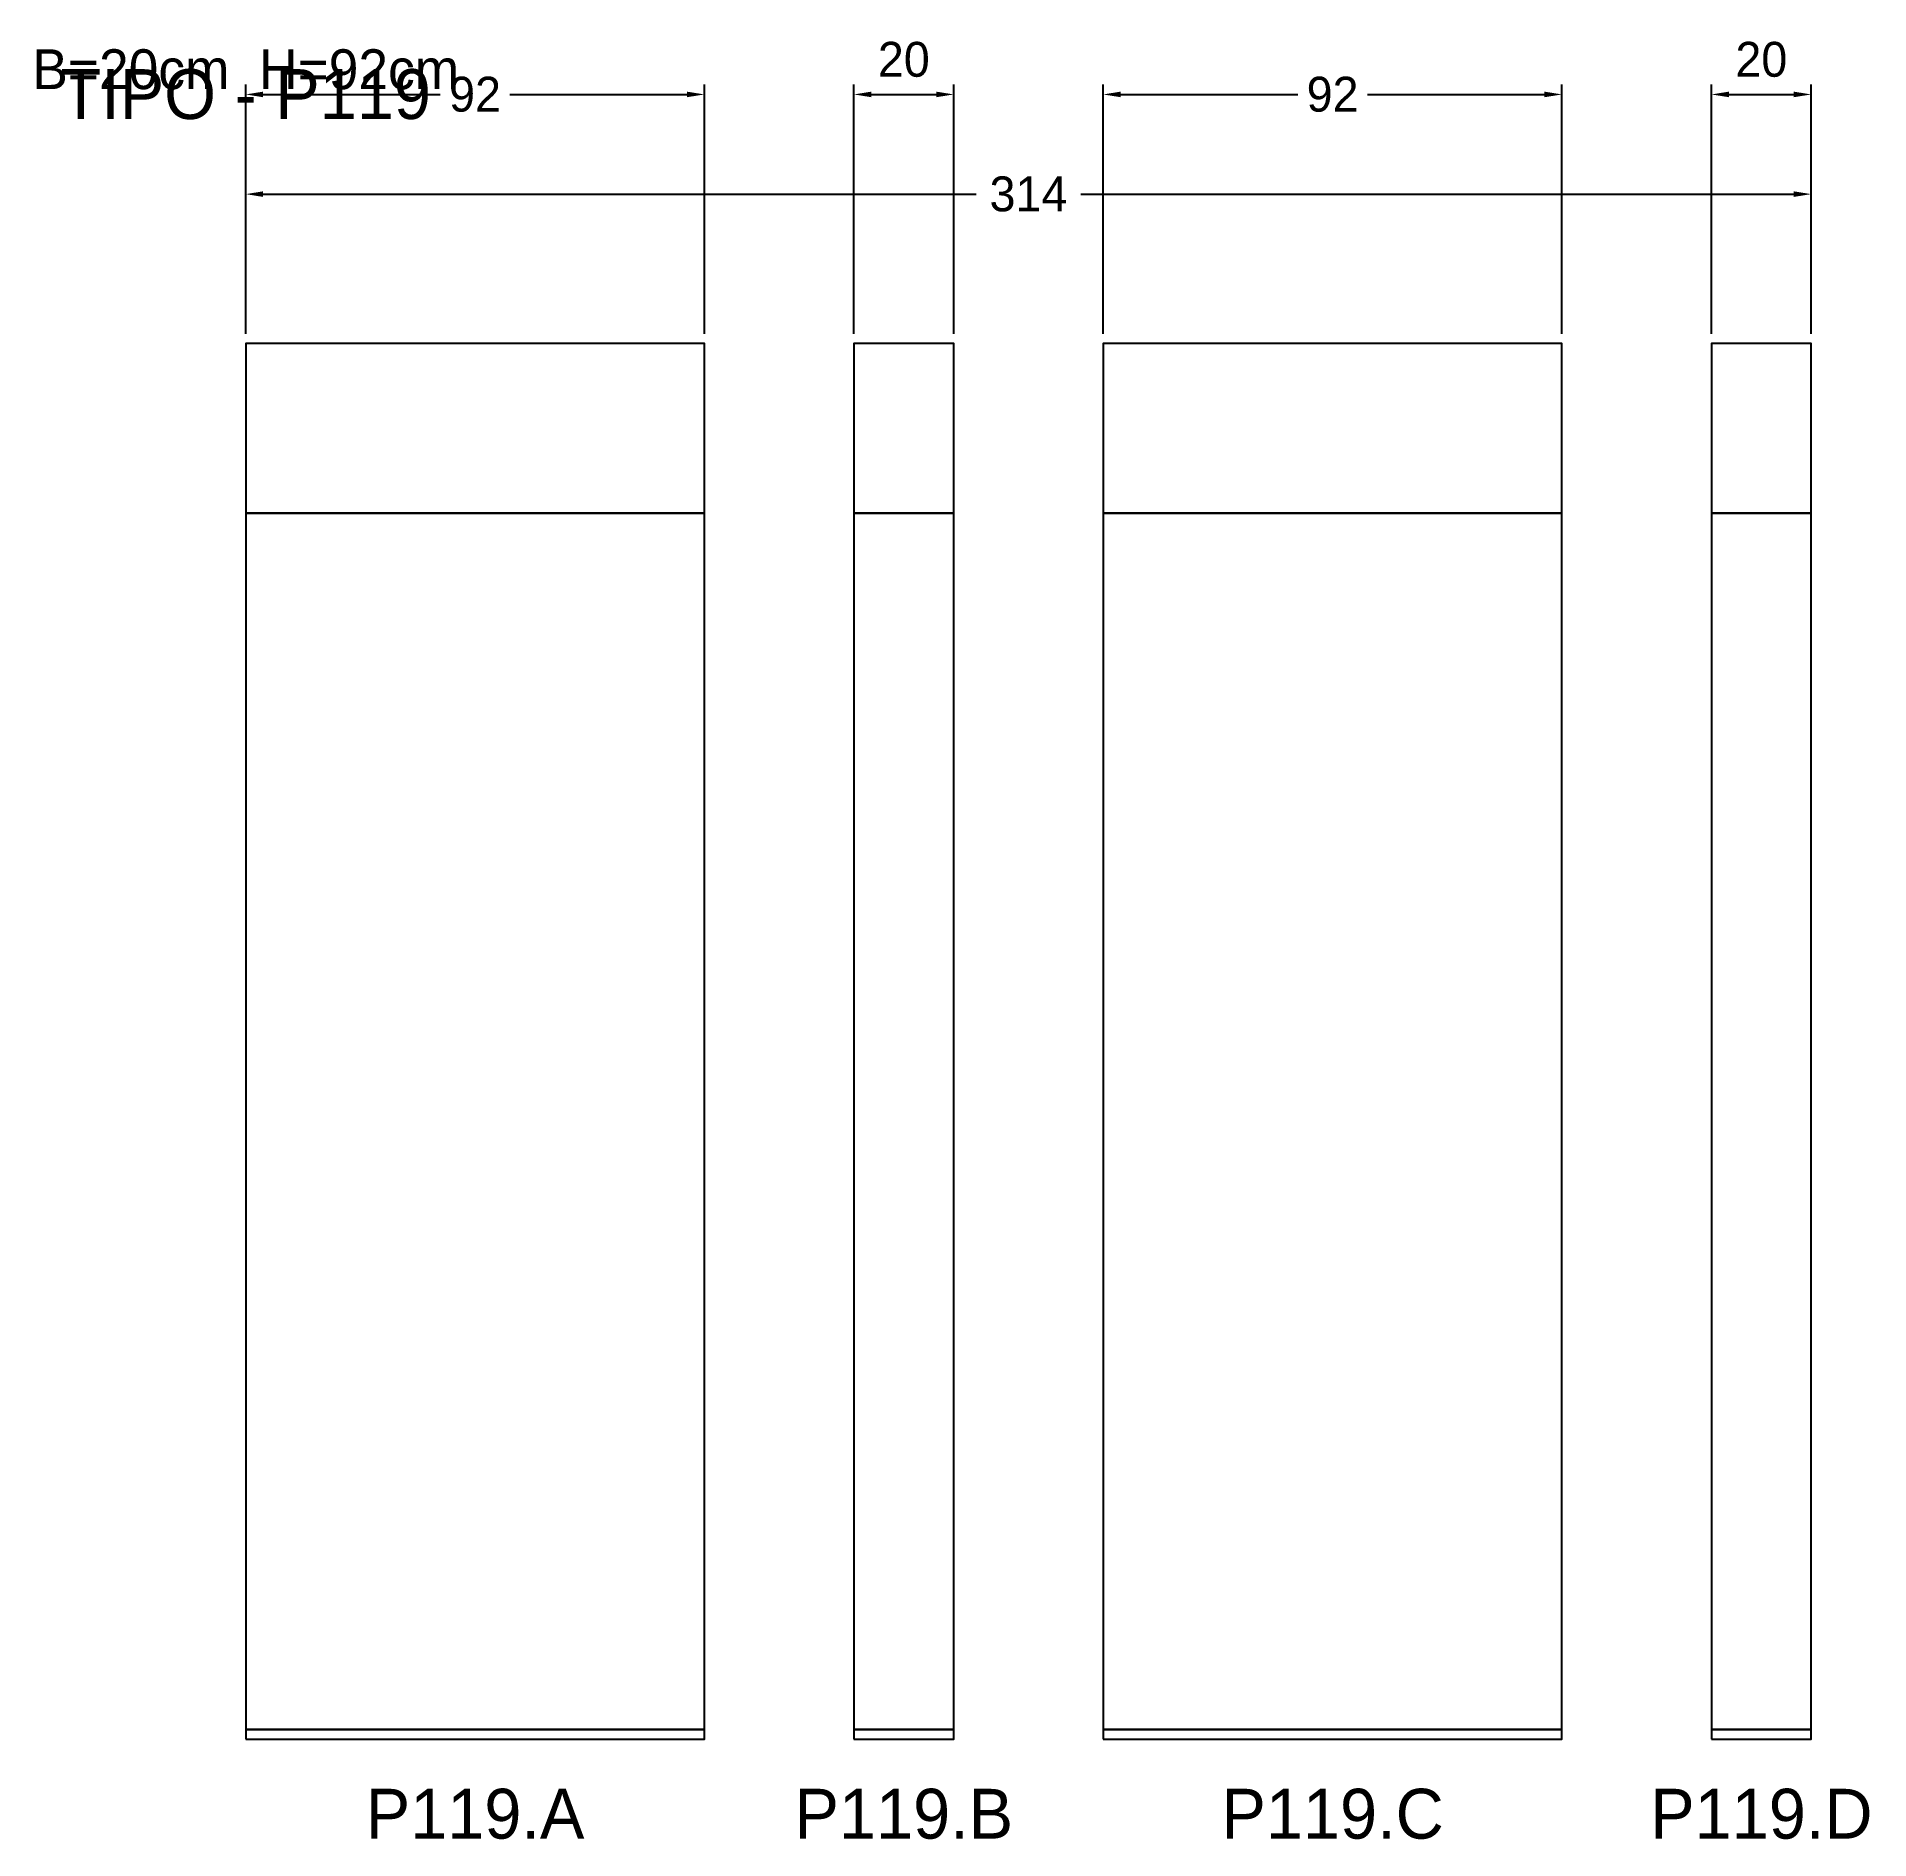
# Model space of a CAD drawing. Header units: metres. Extents: x -42 to 326, y -20 to 342.
import ezdxf

# ---------------------------------------------------------------- set-up
doc = ezdxf.new("R2010")
doc.units = ezdxf.units.M
for name, color, linetype in [('COTA', 3, 'Continuous'), ('Cota Secao (2x)', 3, 'Continuous'), ('NOMENCLATURA', 1, 'Continuous'), ('Paineis', 7, 'Continuous'), ('Texto Secao', 2, 'Continuous')]:
    doc.layers.add(name, color=color, linetype=linetype)
doc.dimstyles.new('COTA', dxfattribs={"dimtxt": 7, "dimasz": 3.5, "dimexe": 2, "dimexo": 2, "dimgap": 1.5, "dimtad": 1, "dimdec": 1, "dimcen": 2.5, "dimclrd": 3, "dimclre": 3, "dimclrt": 3, "dimazin": 3, "dimtfac": 1, "dimtmove": 0, "dimatfit": 3})

# ---------------------------------------------------------------- blocks, each defined once
blk = doc.blocks.new('_CLOSEDFILLED')
at = {"color": 0, "linetype": 'BYBLOCK'}
blk.add_solid([(-1, 0.16), (0, 0), (-1, -0.16)], dxfattribs=at)
blk = doc.blocks.new('*D1')
at = {"color": 3}
for p, q in [((0, 282), (0, 312)), ((3.5, 310), (146.5, 310)), ((167.5, 310), (310.5, 310)), ((314, 282), (314, 312))]:
    blk.add_line(p, q, dxfattribs=at)
at = {"layer": 'Defpoints'}
for p in [(0, 310), (0, 280), (314, 280)]:
    blk.add_point(p, dxfattribs=at)
at = {"layer": 'COTA', "color": 3, "xscale": 3.5, "yscale": 3.5, "rotation": 180}
blk.add_blockref('_CLOSEDFILLED', (0, 310), dxfattribs=at)
at = {"layer": 'COTA', "color": 3, "xscale": 3.5, "yscale": 3.5}
blk.add_blockref('_CLOSEDFILLED', (314, 310), dxfattribs=at)
at = {"layer": 'COTA', "color": 3, "insert": (157, 310), "char_height": 7, "attachment_point": 5}
blk.add_mtext('314', dxfattribs=at)
blk = doc.blocks.new('*D2')
at = {"color": 3}
for p, q in [((0, 282), (0, 332)), ((92, 282), (92, 332)), ((3.5, 330), (39, 330)), ((53, 330), (88.5, 330))]:
    blk.add_line(p, q, dxfattribs=at)
at = {"layer": 'Defpoints'}
for p in [(0, 330), (0, 280), (92, 280)]:
    blk.add_point(p, dxfattribs=at)
at = {"layer": 'COTA', "color": 3, "xscale": 3.5, "yscale": 3.5, "rotation": 180}
blk.add_blockref('_CLOSEDFILLED', (0, 330), dxfattribs=at)
at = {"layer": 'COTA', "color": 3, "xscale": 3.5, "yscale": 3.5}
blk.add_blockref('_CLOSEDFILLED', (92, 330), dxfattribs=at)
at = {"layer": 'COTA', "color": 3, "insert": (46, 330), "char_height": 7, "attachment_point": 5}
blk.add_mtext('92', dxfattribs=at)
blk = doc.blocks.new('*D3')
at = {"color": 3}
for p, q in [((122, 282), (122, 332)), ((142, 282), (142, 332)), ((125.5, 330), (138.5, 330))]:
    blk.add_line(p, q, dxfattribs=at)
at = {"layer": 'Defpoints'}
for p in [(122, 330), (122, 280), (142, 280)]:
    blk.add_point(p, dxfattribs=at)
at = {"layer": 'COTA', "color": 3, "xscale": 3.5, "yscale": 3.5, "rotation": 180}
blk.add_blockref('_CLOSEDFILLED', (122, 330), dxfattribs=at)
at = {"layer": 'COTA', "color": 3, "xscale": 3.5, "yscale": 3.5}
blk.add_blockref('_CLOSEDFILLED', (142, 330), dxfattribs=at)
at = {"layer": 'COTA', "color": 3, "insert": (132, 337), "char_height": 7, "attachment_point": 5}
blk.add_mtext('20', dxfattribs=at)
blk = doc.blocks.new('*D4')
at = {"color": 3}
for p, q in [((172, 282), (172, 332)), ((264, 282), (264, 332)), ((175.5, 330), (211, 330)), ((225, 330), (260.5, 330))]:
    blk.add_line(p, q, dxfattribs=at)
at = {"layer": 'Defpoints'}
for p in [(172, 330), (172, 280), (264, 280)]:
    blk.add_point(p, dxfattribs=at)
at = {"layer": 'COTA', "color": 3, "xscale": 3.5, "yscale": 3.5, "rotation": 180}
blk.add_blockref('_CLOSEDFILLED', (172, 330), dxfattribs=at)
at = {"layer": 'COTA', "color": 3, "xscale": 3.5, "yscale": 3.5}
blk.add_blockref('_CLOSEDFILLED', (264, 330), dxfattribs=at)
at = {"layer": 'COTA', "color": 3, "insert": (218, 330), "char_height": 7, "attachment_point": 5}
blk.add_mtext('92', dxfattribs=at)
blk = doc.blocks.new('*D5')
at = {"color": 3}
for p, q in [((294, 282), (294, 332)), ((314, 282), (314, 332)), ((297.5, 330), (310.5, 330))]:
    blk.add_line(p, q, dxfattribs=at)
at = {"layer": 'Defpoints'}
for p in [(294, 330), (294, 280), (314, 280)]:
    blk.add_point(p, dxfattribs=at)
at = {"layer": 'COTA', "color": 3, "xscale": 3.5, "yscale": 3.5, "rotation": 180}
blk.add_blockref('_CLOSEDFILLED', (294, 330), dxfattribs=at)
at = {"layer": 'COTA', "color": 3, "xscale": 3.5, "yscale": 3.5}
blk.add_blockref('_CLOSEDFILLED', (314, 330), dxfattribs=at)
at = {"layer": 'COTA', "color": 3, "insert": (304, 337), "char_height": 7, "attachment_point": 5}
blk.add_mtext('20', dxfattribs=at)

msp = doc.modelspace()

# ---------------------------------------------------------------- linework, layer by layer
at = {"layer": 'Paineis'}
for points in [[(0, 246), (92, 246), (92, 280), (0, 280)], [(122, 246), (142, 246), (142, 280), (122, 280)], [(172, 246), (264, 246), (264, 280), (172, 280)], [(294, 246), (314, 246), (314, 280), (294, 280)], [(0, 2), (92, 2), (92, 246), (0, 246)], [(122, 2), (142, 2), (142, 246), (122, 246)], [(172, 2), (264, 2), (264, 246), (172, 246)], [(294, 2), (314, 2), (314, 246), (294, 246)], [(0, 0), (92, 0), (92, 2), (0, 2)], [(122, 0), (142, 0), (142, 2), (122, 2)], [(172, 0), (264, 0), (264, 2), (172, 2)], [(294, 0), (314, 0), (314, 2), (294, 2)]]:
    msp.add_lwpolyline(points, close=True, dxfattribs=at)

# ---------------------------------------------------------------- texts
at = {"layer": 'Cota Secao (2x)', "insert": (0, 335), "char_height": 8, "width": 334, "attachment_point": 5}
msp.add_mtext('B=20cm  H=92cm', dxfattribs=at)
at = {"layer": 'NOMENCLATURA', "insert": (0, 330), "char_height": 10, "width": 300, "attachment_point": 5}
msp.add_mtext('TIPO - P119', dxfattribs=at)
at = {"layer": 'Texto Secao', "char_height": 10, "attachment_point": 5}
for s, insert, width in [('P119.A', (46, -15), 112), ('P119.B', (132, -15), 40), ('P119.C', (218, -15), 112), ('P119.D', (304, -15), 40)]:
    msp.add_mtext(s, dxfattribs=dict(at, insert=insert, width=width))

# ---------------------------------------------------------------- dimensions: what is measured, and where the dimension line sits
at = {"layer": 'COTA'}
for base, p1, p2, picture, middle in [((122, 330), (122, 280), (142, 280), '*D3', (132, 337)), ((294, 330), (294, 280), (314, 280), '*D5', (304, 337)), ((0, 330), (0, 280), (92, 280), '*D2', (46, 330)), ((172, 330), (172, 280), (264, 280), '*D4', (218, 330)), ((0, 310), (0, 280), (314, 280), '*D1', (157, 310))]:
    dim = msp.add_linear_dim(base=base, p1=p1, p2=p2, dimstyle='COTA', dxfattribs=at)
    dim.commit()
    dim.dimension.update_dxf_attribs({"geometry": picture, "text_midpoint": middle})

doc.saveas('drawing.dxf')
